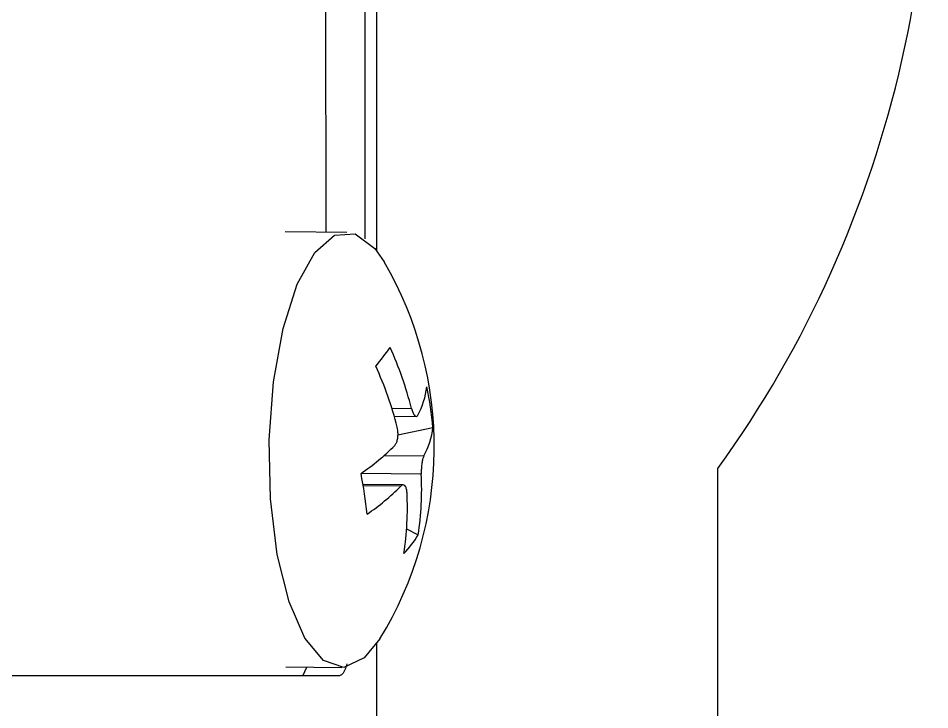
# Model space of a CAD drawing. Header units: millimetres. Extents: x 1726 to 4771, y 590 to 2743.
# Drawn here: x 3183.87 to 3203.77, y 928.74 to 943.84 of the extents above; entities that cross this region are included whole.
import ezdxf

# ---------------------------------------------------------------- set-up
doc = ezdxf.new("R2010")
doc.units = ezdxf.units.MM

msp = doc.modelspace()

# ---------------------------------------------------------------- linework, layer by layer
at = {"color": 7, "linetype": 'Continuous', "lineweight": 25}
for p, q in [((3191.704, 938.76), (3191.704, 965.196)), ((3191.441, 964.887), (3191.441, 939.024)), ((3190.596, 939.173), (3190.56, 964.673)), ((3191.048, 939.168), (3189.7, 939.183)), ((3192.028, 935.329), (3192.458, 935.324)), ((3192.08, 935.156), (3192.559, 935.15)), ((3192.163, 934.747), (3192.926, 934.905)), ((3191.86, 934.298), (3192.727, 934.288)), ((3192.672, 933.89), (3191.357, 933.905)), ((3199.148, 921.484), (3199.148, 934.01)), ((3192.277, 933.653), (3191.4, 933.664)), ((3192.224, 933.626), (3191.405, 933.635)), ((3192.352, 932.696), (3192.604, 932.564)), ((3191.704, 924.484), (3191.704, 930.196)), ((3189.715, 929.682), (3190.939, 929.668)), ((3190.088, 929.484), (3190.172, 929.677)), ((3190.839, 929.484), (3136.997, 929.484))]:
    msp.add_line(p, q, dxfattribs=at)
at = {"color": 7, "linetype": 'Continuous', "lineweight": 25, "flags": 128}
for points in [[(3190.348, 938.731), (3190.78, 939.108), (3191.228, 939.137), (3191.659, 938.816), (3191.863, 938.522)], [(3191.769, 930.295), (3191.427, 929.875), (3190.983, 929.67), (3190.54, 929.817), (3190.13, 930.305), (3189.784, 931.098), (3189.528, 932.138), (3189.381, 933.347), (3189.353, 934.635), (3189.447, 935.907), (3189.656, 937.069), (3189.964, 938.034), (3190.348, 938.731), (3190.348, 938.731)]]:
    msp.add_lwpolyline(points, dxfattribs=at)
at = {"color": 7, "linetype": 'Continuous', "lineweight": 25}
for centre, radius, start, end in [((3179.201, 948.357), 24.57, 324.2749, 56.0582), ((3184.955, 934.487), 8, 328.3996, 30.2864), ((3186.552, 940.467), 6.641, 320.5327, 324.9845), ((3184.743, 933.369), 7.959, 14.224, 24.399), ((3184.431, 932.958), 7.959, 14.224, 24.399), ((3191.142, 935.985), 1.661, 330.9139, 353.3969), ((3186.33, 934.372), 6.617, 4.6156, 12.4119), ((3191.276, 935.096), 1.661, 330.9139, 353.3969), ((3188.367, 938.248), 5.273, 304.5444, 314.933), ((3180.877, 931.882), 10.673, 6.0983, 10.9292), ((3186.052, 933.569), 6.628, 351.2776, 2.774), ((3188.5, 937.359), 5.273, 304.5444, 314.933), ((3185.74, 933.159), 6.628, 351.2776, 2.774), ((3190.707, 933.682), 2.202, 316.0318, 329.4853)]:
    msp.add_arc(centre, radius, start, end, dxfattribs=at)
for points, knots in [([(3192.458, 935.324), (3192.466, 935.295), (3192.483, 935.237), (3192.515, 935.177), (3192.548, 935.147), (3192.575, 935.149), (3192.588, 935.17), (3192.594, 935.178)], [0, 0, 0, 0, 0.2138788, 0.4278095, 0.6405932, 0.852881, 1, 1, 1, 1]), ([(3192.091, 934.516), (3192.104, 934.533), (3192.13, 934.567), (3192.155, 934.651), (3192.166, 934.748), (3192.161, 934.84), (3192.15, 934.892), (3192.146, 934.914)], [0, 0, 0, 0, 0.213879, 0.427809, 0.640593, 0.852881, 1, 1, 1, 1]), ([(3192.727, 934.288), (3192.72, 934.271), (3192.705, 934.237), (3192.687, 934.153), (3192.675, 934.056), (3192.67, 933.964), (3192.672, 933.911), (3192.672, 933.89)], [0, 0, 0, 0, 0.2138788, 0.4278095, 0.6405932, 0.852881, 1, 1, 1, 1]), ([(3192.36, 933.479), (3192.357, 933.508), (3192.352, 933.566), (3192.327, 933.626), (3192.293, 933.656), (3192.257, 933.654), (3192.233, 933.634), (3192.224, 933.626)], [0, 0, 0, 0, 0.213879, 0.427809, 0.640593, 0.852881, 1, 1, 1, 1]), ([(3191.047, 929.746), (3191.034, 929.698), (3190.976, 929.492), (3190.899, 929.488), (3190.839, 929.484)], [0, 0, 0, 0, 0.230472, 1, 1, 1, 1])]:
    msp.add_open_spline(points, degree=3, knots=knots, dxfattribs=at)

doc.saveas('drawing.dxf')
